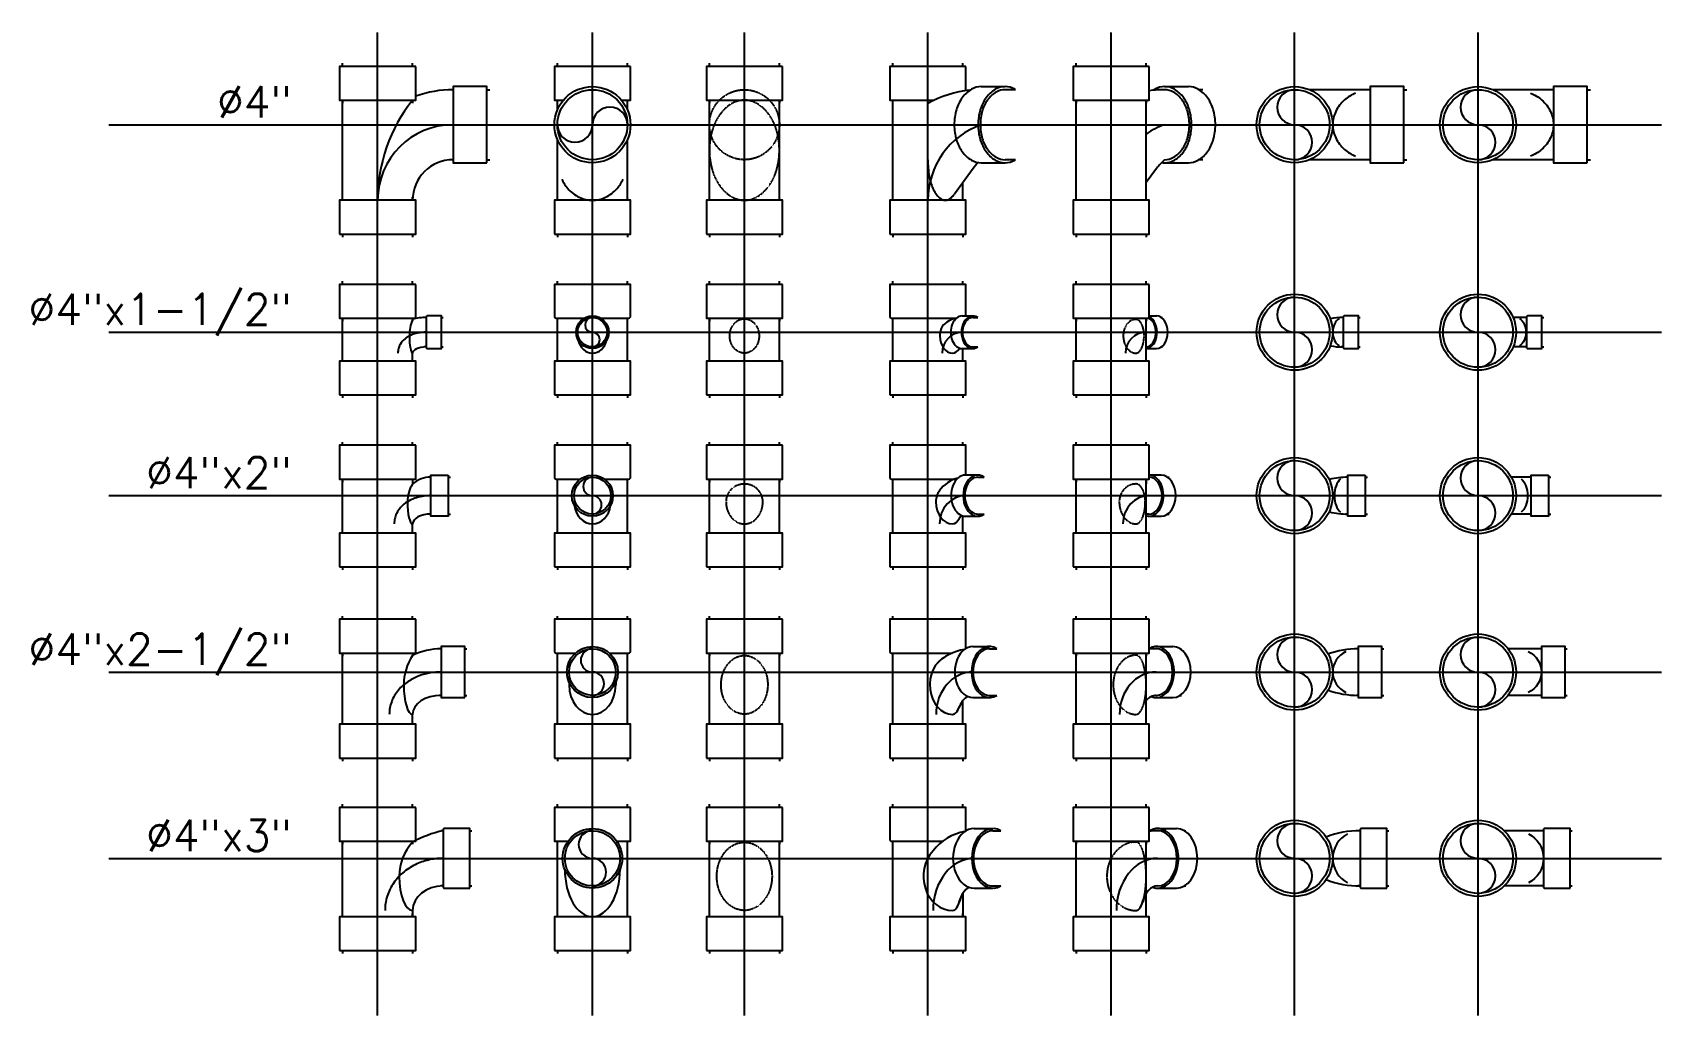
# Model space of a CAD drawing. Header units: inches. Extents: x 71 to 14885, y 6 to 9627.
# Drawn here: x 4565 to 7219, y 2008 to 3609 of the extents above; entities that cross this region are included whole.
import ezdxf
from ezdxf.enums import TextEntityAlignment as Align

# ---------------------------------------------------------------- set-up
doc = ezdxf.new("R2010")
doc.units = ezdxf.units.IN
doc.header["$MEASUREMENT"] = 0
doc.linetypes.add('HIDDEN2', pattern=[0.1875, 0.125, -0.0625])
doc.layers.add('PVC', color=3, linetype='Continuous')
doc.layers.add('TEXT', color=2, linetype='Continuous')
doc.styles.add('ROMANS', font='romans', dxfattribs={"width": 0.85, "height": 95})

# ---------------------------------------------------------------- blocks, each defined once
blk = doc.blocks.new('PVC4')
for p, q in [((-55, 57), (-60, 57)), ((0, 57), (5, 57)), ((-55, -57), (-60, -57)), ((0, -57), (5, -57))]:
    blk.add_line(p, q)
blk.add_lwpolyline([(0, -62), (0, 62), (-55, 62), (-55, -62)], close=True)
blk = doc.blocks.new('PTY4')
blk.add_line((-57, -123), (-57, 40))
for radius, end in [(180, 109.8092), (66, 180)]:
    blk.add_arc((123, -123), radius, 90, end)
at = {"color": 9}
for centre, radius, start in [((261.6, -123), 261.6, 141.4512), ((123, -123), 123, 90)]:
    blk.add_arc(centre, radius, start, 180, dxfattribs=at)
for p, rotation in [((0, 95), 90), ((0, -178), 270)]:
    blk.add_blockref('PVC4', p, dxfattribs=dict(rotation=rotation))
blk.add_blockref('PVC4', (178, 0))
blk = doc.blocks.new('PVC112')
for p, q in [((-25, 24), (-28, 24)), ((0, 24), (3, 24)), ((-25, -24), (-28, -24)), ((0, -24), (3, -24))]:
    blk.add_line(p, q)
blk.add_lwpolyline([(-25, 24.5), (-25, -24.5, 0.414214), (-23, -26.5), (0, -26.5), (0, 26.5), (-23, 26.5, 0.414214)], format="xyb", close=True)
blk = doc.blocks.new('PTY4112')
for p, q in [((-57, -47), (-57, 23)), ((57, 21.9), (57, 23)), ((57, -47), (57, -34))]:
    blk.add_line(p, q)
at = {"color": 9}
blk.add_arc((122.9, -6), 71.2, 157.754, 180, dxfattribs=at)
blk.add_arc((79, -58.2), 82.2, 90, 105.5303)
blk.add_ellipse((57, -6), major_axis=(0, -28), ratio=0.188921, start_param=-1.570796, end_param=0, dxfattribs=at)
blk.add_ellipse((79, -34), major_axis=(-22, 0), ratio=0.454545, start_param=-1.570796, end_param=0)
blk.add_open_spline([(79, 0), (76.4, 0), (73.7, -0.1), (68.1, -0.8), (65.2, -1.3), (59.4, -2.8), (56.5, -3.7), (52, -5.7), (50.6, -6.5), (47.6, -8.3), (46.1, -9.3), (41.8, -12.8), (38.9, -15.9), (35.5, -22), (34.6, -24.2), (33.3, -29), (33, -31.5), (33, -34)], degree=3, knots=[-1.570796, -1.570796, -1.570796, -1.570796, -1.308997, -1.308997, -1.047198, -1.047198, -0.785398, -0.785398, -0.654498, -0.654498, -0.523599, -0.523599, -0.261799, -0.261799, -0.1309, -0.1309, 0, 0, 0, 0], dxfattribs=at)
for p, rotation in [((0, 78), 90), ((0, -102), 270)]:
    blk.add_blockref('PVC4', p, dxfattribs=dict(rotation=rotation))
blk.add_blockref('PVC112', (104, 0))
blk = doc.blocks.new('PVC2')
for p, q in [((-28.5, 30), (-32, 30)), ((0, 30), (3.5, 30)), ((-28.5, -30), (-32, -30)), ((0, -30), (3.5, -30))]:
    blk.add_line(p, q)
blk.add_lwpolyline([(0, 33.5), (0, -33.5), (-28.5, -33.5), (-28.5, 33.5)], close=True)
blk = doc.blocks.new('PTY42')
for p, q in [((-57, -61), (-57, 27)), ((57, 27), (57, 19)), ((57, -61), (57, -46))]:
    blk.add_line(p, q)
blk.add_arc((86.5, -15.1), 45.1, 90, 130.8991)
at = {"color": 9}
blk.add_arc((101.9, -10), 53.5, 147.1847, 180, dxfattribs=at)
blk.add_ellipse((57, -10), major_axis=(0, -36), ratio=0.236911, start_param=-1.570796, end_param=0, dxfattribs=at)
blk.add_ellipse((86.5, -46), major_axis=(-29.5, 0), ratio=0.542373, start_param=-1.570796, end_param=0)
blk.add_open_spline([(86.5, 0), (82.9, 0), (79.1, -0.2), (71.4, -1.3), (67.4, -2.1), (59.3, -4.6), (55.3, -6.2), (47.4, -10.5), (43.5, -13.1), (36.3, -20.1), (33, -24.4), (29.5, -32), (28.6, -34.7), (27.3, -40.3), (27, -43.2), (27, -46)], degree=3, knots=[-1.570796, -1.570796, -1.570796, -1.570796, -1.308997, -1.308997, -1.047198, -1.047198, -0.785398, -0.785398, -0.523599, -0.523599, -0.261799, -0.261799, -0.1309, -0.1309, 0, 0, 0, 0], dxfattribs=at)
for p, rotation in [((0, 82), 90), ((0, -116), 270)]:
    blk.add_blockref('PVC4', p, dxfattribs=dict(rotation=rotation))
blk.add_blockref('PVC2', (115, 0))
blk = doc.blocks.new('PVC212')
for p, q in [((-38.5, 38), (-42, 38)), ((0, 38), (3.5, 38)), ((-38.5, -38), (-42, -38)), ((0, -38), (3.5, -38))]:
    blk.add_line(p, q)
blk.add_lwpolyline([(0, -41.5), (0, 41.5), (-38.5, 41.5), (-38.5, -41.5)], close=True)
blk = doc.blocks.new('PTY4212')
for p, q in [((-57, -85), (-57, 31)), ((57, -85), (57, -69))]:
    blk.add_line(p, q)
at = {"color": 9}
blk.add_arc((128.3, -20.8), 85.8, 146.1907, 180, dxfattribs=at)
blk.add_arc((103.5, -65.8), 103.8, 90, 116.6184)
blk.add_ellipse((57, -20.8), major_axis=(0, -48.2), ratio=0.300883, start_param=-1.570796, end_param=0, dxfattribs=at)
blk.add_ellipse((103.5, -69), major_axis=(-46.5, 0), ratio=0.666667, start_param=-1.570796, end_param=0)
blk.add_open_spline([(103.5, 0), (97.9, 0), (91.9, -0.4), (79.8, -2.5), (73.6, -4.1), (61.3, -8.7), (55.3, -11.7), (43.8, -19.3), (38.5, -23.9), (31.6, -32.1), (29.4, -35.1), (25.7, -41.3), (24.1, -44.6), (21.6, -51.4), (20.6, -54.9), (19.3, -62), (19, -65.5), (19, -69)], degree=3, knots=[-1.570796, -1.570796, -1.570796, -1.570796, -1.308997, -1.308997, -1.047198, -1.047198, -0.785398, -0.785398, -0.523599, -0.523599, -0.392699, -0.392699, -0.261799, -0.261799, -0.1309, -0.1309, 0, 0, 0, 0], dxfattribs=at)
for p, rotation in [((0, 86), 90), ((0, -140), 270)]:
    blk.add_blockref('PVC4', p, dxfattribs=dict(rotation=rotation))
blk.add_blockref('PVC212', (142, 0))
blk = doc.blocks.new('PVC3')
for p, q in [((-43.5, 45), (-47, 45)), ((0, 45), (3.5, 45)), ((-43.5, -45), (-47, -45)), ((0, -45), (3.5, -45))]:
    blk.add_line(p, q)
blk.add_lwpolyline([(0, -48.5), (0, 48.5), (-41.5, 48.5, 0.414214), (-43.5, 46.5), (-43.5, -46.5, 0.414214), (-41.5, -48.5)], format="xyb", close=True)
blk = doc.blocks.new('PTY43')
for p, q in [((-57, -95), (-57, 28)), ((57, -85), (57, -95))]:
    blk.add_line(p, q)
blk.add_arc((145.9, -133.7), 183, 102.4195, 119.0491)
at = {"color": 9}
blk.add_arc((116, -29.3), 81, 136.7448, 180, dxfattribs=at)
blk.add_ellipse((57, -29.3), major_axis=(0, -55.7), ratio=0.394959, start_param=-1.570796, end_param=0, dxfattribs=at)
blk.add_ellipse((106.5, -85), major_axis=(-49.5, 0), ratio=0.808081, start_param=-1.570796, end_param=0)
blk.add_open_spline([(106.5, 0), (99.8, 0), (92.7, -0.6), (78.2, -3.6), (70.9, -5.9), (56.6, -12.4), (49.6, -16.6), (36.8, -26.9), (31.1, -33), (24, -43.2), (21.9, -46.8), (18.3, -54.2), (16.7, -58), (14.3, -65.7), (13.4, -69.6), (12.3, -77.4), (12, -81.2), (12, -85)], degree=3, knots=[-1.570796, -1.570796, -1.570796, -1.570796, -1.308997, -1.308997, -1.047198, -1.047198, -0.785398, -0.785398, -0.523599, -0.523599, -0.392699, -0.392699, -0.261799, -0.261799, -0.1309, -0.1309, 0, 0, 0, 0], dxfattribs=at)
for p, rotation in [((0, 83), 90), ((0, -150), 270)]:
    blk.add_blockref('PVC4', p, dxfattribs=dict(rotation=rotation))
blk.add_blockref('PVC3', (150, 0))
blk = doc.blocks.new('PTY4A')
for p, q in [((-57, 95), (-57, 100)), ((57, 95), (57, 100)), ((-57, 24.4), (-57, 40)), ((57, 24.4), (57, 40)), ((-57, -123), (-57, -24.4)), ((57, -123), (57, -24.4))]:
    blk.add_line(p, q)
for points in [[(62, 95), (-62, 95), (-62, 40), (-47.4, 40)], [(47.4, 40), (62, 40), (62, 95)]]:
    blk.add_lwpolyline(points)
at = {"color": 9}
blk.add_lwpolyline([(-50, -88.8, 0.06746), (-40.3, -103.7, 0.103172), (-21.4, -118.1, 0.11227), (0, -123, 0.11227), (21.4, -118.1, 0.103172), (40.3, -103.7, 0.06746), (50, -88.8, 0.086098)], format="xyb", dxfattribs=at)
blk.add_circle((0, 0), 62)
blk.add_circle((0, 0), 57, dxfattribs=at)
for centre, start, end in [((28.5, 0), 360, 180), ((-28.5, 0), 180, 360)]:
    blk.add_arc(centre, 28.5, start, end, dxfattribs=at)
at = {"rotation": 270}
blk.add_blockref('PVC4', (0, -178), dxfattribs=at)
blk = doc.blocks.new('PTY4B')
for p, q in [((-57, -123), (-57, 40)), ((57, -123), (57, 40))]:
    blk.add_line(p, q)
at = {"color": 9, "linetype": 'HIDDEN2'}
blk.add_lwpolyline([(-57, -41.5, 0.070611), (-52.4, -73.8, 0.082269), (-40.3, -99.1, 0.106849), (-20.7, -117.3, 0.134478), (0, -123, 0.134478), (20.7, -117.3, 0.106849), (40.3, -99.1, 0.082269), (52.4, -73.8, 0.070611), (57, -41.5, 0.070611), (52.4, -9.2, 0.082269), (40.3, 16.1, 0.106849), (20.7, 34.3, 0.134478), (0, 40, 0.134478), (-20.7, 34.3, 0.106849), (-40.3, 16.1, 0.082269), (-52.4, -9.2, 0.070611)], format="xyb", close=True, dxfattribs=at)
blk.add_circle((0, 0), 57, dxfattribs=at)
for p, rotation in [((0, 95), 90), ((0, -178), 270)]:
    blk.add_blockref('PVC4', p, dxfattribs=dict(rotation=rotation))
blk = doc.blocks.new('PTY4C')
for p, q in [((-57, 95), (-57, 100)), ((57, 95), (57, 100)), ((87, 62), (125.9, 62)), ((142.9, 57), (125.9, 57)), ((-57, -123), (-57, 40)), ((74, -71.2), (43.3, -113)), ((87, -62), (125.9, -62)), ((142.9, -57), (125.9, -57)), ((57, -123), (57, -94.3))]:
    blk.add_line(p, q)
for points in [[(62, 95), (-62, 95), (-62, 40), (10.6, 40)], [(62, 55.3), (62, 95)]]:
    blk.add_lwpolyline(points)
for points in [[(87, 62, 0.133256), (71.1, 57.7, 0.106756), (56, 43.8, 0.082828), (46.7, 24.6, 0.071352), (43.1, 0, 0.071352), (46.7, -24.6, 0.082828), (56, -43.8, 0.106756), (71.1, -57.7, 0.133256), (87, -62, 0.133256)], [(142.9, 57, 0.006779), (141.8, 57.7, 0.133256), (125.9, 62, 0.133256), (109.9, 57.7, 0.106756), (94.9, 43.8, 0.082828), (85.5, 24.6, 0.071352), (82, 0, 0.071352), (85.5, -24.6, 0.082828), (94.9, -43.8, 0.106756), (109.9, -57.7, 0.133256), (125.9, -62, 0.133256)], [(125.9, -62, 0.133256), (141.8, -57.7, 0.006779), (142.9, -57, 0.082828)]]:
    blk.add_lwpolyline(points, format="xyb")
at = {"color": 9}
for points in [[(125.9, 57, 0.133256), (111.2, 53, 0.106756), (97.4, 40.3, 0.082828), (88.8, 22.6, 0.071352), (85.6, 0, 0.071352), (88.8, -22.6, 0.082828), (97.4, -40.3, 0.106756), (111.2, -53, 0.133256), (125.9, -57, 0.133256)], [(0, -57, 0.044277), (2.4, -83.8, 0.057724), (8.3, -103.7, 0.099974), (19.2, -119.2, 0.193511), (28.5, -123, 0.193511), (37.8, -119.2, 0.043458), (43.3, -113, 0.057724)]]:
    blk.add_lwpolyline(points, format="xyb", dxfattribs=at)
for centre, radius, start, end in [((87, -123.2), 180.2, 95.9005, 118.8662), ((144.6, -123), 87.6, 135.548, 143.7623)]:
    blk.add_arc(centre, radius, start, end)
blk.add_arc((130.5, -123), 130.5, 109.4712, 180, dxfattribs=at)
at = {"rotation": 270}
blk.add_blockref('PVC4', (0, -178), dxfattribs=at)
blk = doc.blocks.new('PTY4D')
for p, q in [((87, 62), (125.9, 62)), ((149, 57), (142.9, 57)), ((-57, -123), (-57, 40)), ((57, -123), (57, 40)), ((74, -71.2), (57, -94.3)), ((87, -62), (125.9, -62)), ((149, -57), (142.9, -57))]:
    blk.add_line(p, q)
for points in [[(87, -62, 0.133256), (102.9, -57.7, 0.106756), (118, -43.8, 0.082828), (127.3, -24.6, 0.071352), (130.8, 0, 0.071352), (127.3, 24.6, 0.082828), (118, 43.8, 0.106756), (102.9, 57.7, 0.133256), (87, 62, 0.133256), (71.1, 57.7, 0.015831), (68.5, 56, 0.082828)], [(125.9, -62, 0.133256), (141.8, -57.7, 0.106756), (156.9, -43.8, 0.082828), (166.2, -24.6, 0.071352), (169.7, 0, 0.071352), (166.2, 24.6, 0.082828), (156.9, 43.8, 0.106756), (141.8, 57.7, 0.133256), (125.9, 62, 0.133256)], [(82.1, -61.6, 0.039), (87, -62, 0.133256)]]:
    blk.add_lwpolyline(points, format="xyb")
at = {"color": 9}
blk.add_lwpolyline([(87, -57, 0.133256), (101.6, -53, 0.106756), (115.5, -40.3, 0.082828), (124, -22.6, 0.071352), (127.3, 0, 0.071352), (124, 22.6, 0.082828), (115.5, 40.3, 0.106756), (101.6, 53, 0.133256), (87, 57, 0.133256)], format="xyb", dxfattribs=at)
at = {"color": 7}
blk.add_arc((87, -123.2), 180.2, 90, 97.9682, dxfattribs=at)
at = {"color": 9}
blk.add_arc((130.5, -123), 130.5, 109.4712, 124.2697, dxfattribs=at)
blk.add_arc((144.6, -123), 87.6, 131.1493, 143.7623)
for p, rotation in [((0, 95), 90), ((0, -178), 270)]:
    blk.add_blockref('PVC4', p, dxfattribs=dict(rotation=rotation))
blk = doc.blocks.new('PTY4E')
for p, q in [((123, 57), (24.4, 57)), ((123, -57), (24.4, -57))]:
    blk.add_line(p, q)
at = {"color": 9}
blk.add_lwpolyline([(99.4, 51.4, 0.080551), (81.3, 40.3, 0.103172), (66.9, 21.4, 0.11227), (62, 0, 0.11227), (66.9, -21.4, 0.103172), (81.3, -40.3, 0.080551), (99.4, -51.4, 0.086098)], format="xyb", dxfattribs=at)
blk.add_circle((0, 0), 62)
blk.add_circle((0, 0), 57, dxfattribs=at)
for centre, start, end in [((0, 28.5), 90, 270), ((0, -28.5), 270, 90)]:
    blk.add_arc(centre, 28.5, start, end, dxfattribs=at)
blk.add_blockref('PVC4', (178, 0))
blk = doc.blocks.new('PTY4F')
for p, q in [((123, 57), (24.4, 57)), ((123, -57), (24.4, -57))]:
    blk.add_line(p, q)
at = {"color": 9}
blk.add_lwpolyline([(85.6, 51.4, -0.080551), (103.7, 40.3, -0.103172), (118.1, 21.4, -0.11227), (123, 0, -0.11227), (118.1, -21.4, -0.103172), (103.7, -40.3, -0.080551), (85.6, -51.4, -0.086098)], format="xyb", dxfattribs=at)
blk.add_circle((0, 0), 62)
blk.add_circle((0, 0), 57, dxfattribs=at)
for centre, start, end in [((0, 28.5), 90, 270), ((0, -28.5), 270, 90)]:
    blk.add_arc(centre, 28.5, start, end, dxfattribs=at)
blk.add_blockref('PVC4', (178, 0))
blk = doc.blocks.new('PTY4112A')
for p, q in [((-57, 78), (-57, 83)), ((57, 78), (57, 83)), ((-57, -47), (-57, 23)), ((57, -47), (57, 23))]:
    blk.add_line(p, q)
blk.add_lwpolyline([(13.2, 23), (59, 23, 0.414214), (62, 26), (62, 78), (-62, 78), (-62, 26, 0.414214), (-59, 23), (-13.2, 23, 0.414214)], format="xyb")
blk.add_circle((0, 0), 26.5)
at = {"color": 9}
blk.add_circle((0, 0), 24, dxfattribs=at)
for centre, start, end in [((0, 12), 90, 270), ((0, -12), 270, 90)]:
    blk.add_arc(centre, 12, start, end, dxfattribs=at)
blk.add_ellipse((0, -6), major_axis=(0, -28), ratio=0.855665, start_param=-1.331838, end_param=1.331838, dxfattribs=at)
at = {"rotation": 270}
blk.add_blockref('PVC4', (0, -102), dxfattribs=at)
blk = doc.blocks.new('PTY4112B')
for p, q in [((-57, -47), (-57, 23)), ((57, -47), (57, 23)), ((57, 21.9), (57, 23))]:
    blk.add_line(p, q)
at = {"color": 9, "linetype": 'HIDDEN2'}
blk.add_ellipse((0, -6), major_axis=(0, -28), ratio=0.855665, dxfattribs=at)
for p, rotation in [((0, 78), 90), ((0, -102), 270)]:
    blk.add_blockref('PVC4', p, dxfattribs=dict(rotation=rotation))
blk = doc.blocks.new('PTY4112C')
for p, q in [((-57, 78), (-57, 83)), ((57, 78), (57, 83)), ((-57, -47), (-57, 23)), ((55.9, 26.5), (73.5, 26.5)), ((73.5, 24), (81.5, 24)), ((55.9, -26.5), (73.5, -26.5)), ((57, -47), (57, -26.5)), ((73.5, -24), (81.5, -24))]:
    blk.add_line(p, q)
blk.add_lwpolyline([(62, 26.5), (62, 78), (-62, 78), (-62, 26, 0.414214), (-59, 23), (46.6, 23, 0.414214)], format="xyb")
blk.add_arc((55.9, -19.7), 43.7, 102.2868, 138.0309)
for centre, start_param, end_param in [((73.5, 0), -0.437862, 3.579454), ((55.9, 0), 0, 3.141593)]:
    blk.add_ellipse(centre, major_axis=(0, 26.5), ratio=0.707107, start_param=start_param, end_param=end_param)
at = {"color": 9}
for centre, major_axis, ratio, start_param, end_param in [((40.3, -6), (0, -27), 0.768691, -2.181678, -1.570796), ((55.9, -34), (0, 34), 0.956674, 0, 1.570796), ((73.5, 0), (0, 24), 0.707107, 0, 3.141593), ((40.3, -6), (0, -28), 0.738634, -1.570796, 0), ((40.3, -6), (0, -28), 0.595219, 0, 0.739255)]:
    blk.add_ellipse(centre, major_axis=major_axis, ratio=ratio, start_param=start_param, end_param=end_param, dxfattribs=at)
at = {"rotation": 270}
blk.add_blockref('PVC4', (0, -102), dxfattribs=at)
blk = doc.blocks.new('PTY4112D')
for p, q in [((-57, -47), (-57, 23)), ((57, -47), (57, 23)), ((57, 21.9), (57, 23)), ((62, 26.5), (73.5, 26.5)), ((81.5, 24), (83.3, 24)), ((57, -26.5), (73.5, -26.5)), ((81.5, -24), (83.3, -24))]:
    blk.add_line(p, q)
at = {"color": 9, "linetype": 'HIDDEN2'}
for major_axis, ratio, start_param, end_param in [((0, -27), 0.768691, 3.141593, 4.712389), ((0, 27), 0.490644, -1.570796, 0), ((0, -28), 0.738634, -1.570796, 0), ((0, -28), 0.471459, 0, 1.570796)]:
    blk.add_ellipse((40.3, -6), major_axis=major_axis, ratio=ratio, start_param=start_param, end_param=end_param, dxfattribs=at)
at = {"color": 9}
for centre, major_axis, ratio, start_param, end_param in [((55.9, -34), (0, 34), 0.956674, 0, 1.570796), ((55.9, 0), (0, 24), 0.707107, -3.074452, -0.254842)]:
    blk.add_ellipse(centre, major_axis=major_axis, ratio=ratio, start_param=start_param, end_param=end_param, dxfattribs=at)
for centre, start_param, end_param in [((55.9, 0), -3.080794, -0.326032), ((73.5, 0), 3.141593, 6.283185)]:
    blk.add_ellipse(centre, major_axis=(0, 26.5), ratio=0.707107, start_param=start_param, end_param=end_param)
for p, rotation in [((0, 78), 90), ((0, -102), 270)]:
    blk.add_blockref('PVC4', p, dxfattribs=dict(rotation=rotation))
blk = doc.blocks.new('PTY4112E')
blk.add_circle((0, 0), 62)
at = {"color": 9}
blk.add_circle((0, 0), 57, dxfattribs=at)
for centre, start, end in [((0, 28.5), 90, 270), ((0, -28.5), 270, 90)]:
    blk.add_arc(centre, 28.5, start, end, dxfattribs=at)
for centre, start, end in [((79, -89.9), 90, 100.6502), ((79, 89.9), 259.3498, 270)]:
    blk.add_arc(centre, 113.9, start, end)
blk.add_ellipse((79, 0), major_axis=(0, -24), ratio=0.708333, start_param=-2.75411, end_param=-0.387482, dxfattribs=at)
blk.add_blockref('PVC112', (104, 0))
blk = doc.blocks.new('PTY4112F')
for p, q in [((79, 24), (57.2, 24)), ((79, -24), (57.2, -24))]:
    blk.add_line(p, q)
blk.add_circle((0, 0), 62)
at = {"color": 9}
blk.add_circle((0, 0), 57, dxfattribs=at)
for centre, start, end in [((0, 28.5), 90, 270), ((0, -28.5), 270, 90)]:
    blk.add_arc(centre, 28.5, start, end, dxfattribs=at)
at = {"color": 9, "extrusion": (0, 0, -1)}
blk.add_ellipse((61, 0), major_axis=(0, -24), ratio=0.708333, start_param=-2.75411, end_param=-0.387482, dxfattribs=at)
blk.add_blockref('PVC112', (104, 0))
blk = doc.blocks.new('PTY42A')
for p, q in [((-57, 82), (-57, 87)), ((57, 82), (57, 87)), ((-57, -61), (-57, 27)), ((57, -61), (57, 27))]:
    blk.add_line(p, q)
blk.add_lwpolyline([(19.8, 27), (59, 27, 0.414214), (62, 30), (62, 82), (-62, 82), (-62, 30, 0.414214), (-59, 27), (-19.8, 27, 0.414214)], format="xyb")
blk.add_circle((0, 0), 33.5)
at = {"color": 9}
blk.add_circle((0, 0), 30, dxfattribs=at)
for centre, start, end in [((0, 15), 90, 270), ((0, -15), 270, 90)]:
    blk.add_arc(centre, 15, start, end, dxfattribs=at)
blk.add_ellipse((0, -10), major_axis=(0, -36), ratio=0.832874, start_param=-1.413177, end_param=1.413177, dxfattribs=at)
at = {"rotation": 270}
blk.add_blockref('PVC4', (0, -116), dxfattribs=at)
blk = doc.blocks.new('PTY42B')
for p, q in [((-57, -61), (-57, 27)), ((57, -61), (57, 27))]:
    blk.add_line(p, q)
at = {"color": 9, "linetype": 'HIDDEN2'}
for major_axis, ratio, start_param, end_param in [((-30, 0), 0.966005, 3.141593, 6.283185), ((0, -36), 0.832874, -1.570796, 1.570796)]:
    blk.add_ellipse((0, -10), major_axis=major_axis, ratio=ratio, start_param=start_param, end_param=end_param, dxfattribs=at)
for p, rotation in [((0, 82), 90), ((0, -116), 270)]:
    blk.add_blockref('PVC4', p, dxfattribs=dict(rotation=rotation))
blk = doc.blocks.new('PTY42C')
for p, q in [((-57, 82), (-57, 87)), ((57, 82), (57, 87)), ((-57, -61), (-57, 27)), ((81.3, 33.5), (61.5, 33.5)), ((81.3, 30), (91.9, 30)), ((57, -61), (57, -32.9)), ((61.5, -33.5), (81.3, -33.5)), ((81.3, -30), (91.9, -30))]:
    blk.add_line(p, q)
blk.add_lwpolyline([(62, 33.5), (62, 82), (-62, 82), (-62, 30, 0.414214), (-59, 27), (44.1, 27, 0.414214)], format="xyb")
blk.add_arc((61.5, -22.2), 52.2, 103.8114, 144.3749)
for centre, major_axis, ratio, start_param, end_param in [((61.5, 0), (0, 33.5), 0.707107, 0, 3.141593), ((81.3, 0), (0, 33.5), 0.707107, -0.461193, 3.602785), ((61.5, -46), (0, 16), 0.769727, 0.540352, 1.000752)]:
    blk.add_ellipse(centre, major_axis=major_axis, ratio=ratio, start_param=start_param, end_param=end_param)
at = {"color": 9}
for centre, major_axis, ratio, start_param, end_param in [((81.3, 0), (0, 30), 0.707107, 0, 3.141593), ((40.3, -10), (0, 29), 0.940206, 0.892341, 1.570796), ((61.5, -46), (0, 46), 0.922313, 0, 1.570796), ((40.3, -10), (0, -36), 0.756453, -1.570796, 0), ((40.3, -10), (0, -36), 0.463492, 0, 0.738961)]:
    blk.add_ellipse(centre, major_axis=major_axis, ratio=ratio, start_param=start_param, end_param=end_param, dxfattribs=at)
at = {"rotation": 270}
blk.add_blockref('PVC4', (0, -116), dxfattribs=at)
blk = doc.blocks.new('PTY42D')
for p, q in [((-57, -61), (-57, 27)), ((57, -61), (57, 27)), ((57, 27), (57, 19)), ((81.3, 33.5), (62, 33.5)), ((91.9, 30), (94.3, 30)), ((61.5, -33.5), (81.3, -33.5)), ((91.9, -30), (94.3, -30))]:
    blk.add_line(p, q)
for centre, major_axis, ratio, start_param, end_param in [((61.5, 0), (0, 33.5), 0.707107, 2.949676, 6.262848), ((81.3, 0), (0, 33.5), 0.707107, 3.141593, 6.283185), ((61.5, -46), (0, 16), 0.769727, 0, 0.375647)]:
    blk.add_ellipse(centre, major_axis=major_axis, ratio=ratio, start_param=start_param, end_param=end_param)
at = {"color": 9}
for centre, major_axis, ratio, start_param, end_param in [((61.5, 0), (0, 30), 0.707107, 3.141593, 6.283185), ((61.5, -46), (0, 46), 0.922313, 0, 1.570796)]:
    blk.add_ellipse(centre, major_axis=major_axis, ratio=ratio, start_param=start_param, end_param=end_param, dxfattribs=at)
at = {"color": 9, "linetype": 'HIDDEN2'}
for centre, major_axis, ratio, start_param, end_param in [((40.3, -10), (0, 29), 0.940206, 0, 1.570796), ((40.3, -10.7), (0, 29.7), 0.510345, -1.570797, 0), ((40.3, -10), (0, -36), 0.756453, -1.570796, 0), ((40.3, -10.7), (0, -35.3), 0.43045, 0, 1.570796)]:
    blk.add_ellipse(centre, major_axis=major_axis, ratio=ratio, start_param=start_param, end_param=end_param, dxfattribs=at)
for p, rotation in [((0, 82), 90), ((0, -116), 270)]:
    blk.add_blockref('PVC4', p, dxfattribs=dict(rotation=rotation))
blk = doc.blocks.new('PTY42E')
blk.add_circle((0, 0), 62)
at = {"color": 9}
blk.add_circle((0, 0), 57, dxfattribs=at)
for centre, start, end in [((0, 28.5), 90, 270), ((0, -28.5), 270, 90)]:
    blk.add_arc(centre, 28.5, start, end, dxfattribs=at)
at = {"color": 7}
for centre, start, end in [((86.5, -91.8), 90, 104.0129), ((86.5, 91.8), 255.9871, 270)]:
    blk.add_arc(centre, 121.8, start, end, dxfattribs=at)
at = {"color": 9}
blk.add_ellipse((82.5, 0), major_axis=(0, 30), ratio=0.593969, start_param=0.441339, end_param=2.700253, dxfattribs=at)
blk.add_blockref('PVC2', (115, 0))
blk = doc.blocks.new('PTY42F')
for p, q in [((86.5, 30), (54.3, 30)), ((86.5, -30), (54.3, -30))]:
    blk.add_line(p, q)
blk.add_circle((0, 0), 62)
at = {"color": 9}
blk.add_circle((0, 0), 57, dxfattribs=at)
for centre, start, end in [((0, 28.5), 90, 270), ((0, -28.5), 270, 90)]:
    blk.add_arc(centre, 28.5, start, end, dxfattribs=at)
at = {"color": 9, "extrusion": (0, 0, -1)}
blk.add_ellipse((62.9, 0), major_axis=(0, 30), ratio=0.593969, start_param=0.441339, end_param=2.700253, dxfattribs=at)
blk.add_blockref('PVC2', (115, 0))
blk = doc.blocks.new('PTY4212A')
for p, q in [((-57, 86), (-57, 91)), ((57, 86), (57, 91)), ((-57, -85), (-57, 31)), ((57, -85), (57, 31))]:
    blk.add_line(p, q)
at = {"color": 9}
for p, q in [((-38, -16.7), (-38, -20.8)), ((38, -16.7), (38, -20.8))]:
    blk.add_line(p, q, dxfattribs=at)
blk.add_lwpolyline([(27.6, 31), (59, 31, 0.414214), (62, 34), (62, 86), (-62, 86), (-62, 34, 0.414214), (-59, 31), (-27.6, 31, 0.414214)], format="xyb")
blk.add_circle((0, 0), 41.5)
blk.add_circle((0, 0), 38, dxfattribs=at)
for centre, start, end in [((0, 19), 90, 270), ((0, -19), 270, 90)]:
    blk.add_arc(centre, 19, start, end, dxfattribs=at)
blk.add_ellipse((0, -20.8), major_axis=(0, -48.2), ratio=0.787723, start_param=-1.570796, end_param=1.570796, dxfattribs=at)
at = {"rotation": 270}
blk.add_blockref('PVC4', (0, -140), dxfattribs=at)
blk = doc.blocks.new('PTY4212B')
for p, q in [((-57, -85), (-57, 31)), ((57, -85), (57, 31))]:
    blk.add_line(p, q)
at = {"color": 9, "linetype": 'HIDDEN2'}
blk.add_ellipse((0, -20.8), major_axis=(0, 47.8), ratio=0.79565, dxfattribs=at)
for p, rotation in [((0, 86), 90), ((0, -140), 270)]:
    blk.add_blockref('PVC4', p, dxfattribs=dict(rotation=rotation))
blk = doc.blocks.new('PTY4212C')
for p, q in [((-57, 86), (-57, 91)), ((57, 86), (57, 91)), ((-57, -85), (-57, 31)), ((73.2, 41.5), (100.4, 41.5)), ((100.4, 38), (112.2, 38)), ((57, -85), (57, -46.4)), ((73.2, -41.5), (100.4, -41.5)), ((100.4, -38), (112.2, -38))]:
    blk.add_line(p, q)
blk.add_lwpolyline([(62, 38.4), (62, 86), (-62, 86), (-62, 34, 0.414214), (-59, 31), (39.9, 31, 0.414214)], format="xyb")
blk.add_arc((73.2, -44.8), 82.8, 99.3241, 136.164)
for centre, major_axis, ratio, start_param, end_param in [((73.2, 0), (0, 41.5), 0.707107, 0, 3.141593), ((100.4, 0), (0, 41.5), 0.707107, -0.413643, 3.555236), ((73.2, -69), (0, 31), 0.763229, 0.350152, 1.137196)]:
    blk.add_ellipse(centre, major_axis=major_axis, ratio=ratio, start_param=start_param, end_param=end_param)
at = {"color": 9}
for centre, major_axis, ratio, start_param, end_param in [((100.4, 0), (0, 38), 0.707107, 0, 3.141593), ((40.3, -20.8), (0, -48.2), 0.769761, -2.826884, 0), ((73.2, -69), (0, 69), 0.86595, 0, 1.570796), ((40.3, -20.8), (0, -48.2), 0.346078, 0, 0.770162)]:
    blk.add_ellipse(centre, major_axis=major_axis, ratio=ratio, start_param=start_param, end_param=end_param, dxfattribs=at)
at = {"rotation": 270}
blk.add_blockref('PVC4', (0, -140), dxfattribs=at)
blk = doc.blocks.new('PTY4212D')
for p, q in [((-57, -85), (-57, 31)), ((57, -85), (57, 31)), ((73.2, 41.5), (100.4, 41.5)), ((112.2, 38), (114.7, 38)), ((73.2, -41.5), (100.4, -41.5)), ((112.2, -38), (114.7, -38))]:
    blk.add_line(p, q)
blk.add_arc((73.2, -44.8), 82.8, 90, 97.7607)
at = {"color": 9, "linetype": 'HIDDEN2'}
for ratio, start_param, end_param in [(0.769761, 3.141593, 6.283185), (0.346078, 0, 3.141593)]:
    blk.add_ellipse((40.3, -20.8), major_axis=(0, -48.2), ratio=ratio, start_param=start_param, end_param=end_param, dxfattribs=at)
for centre, major_axis, ratio, start_param, end_param in [((73.2, 0), (0, 41.5), 0.707107, 2.861354, 6.674252), ((100.4, 0), (0, 41.5), 0.707107, 3.141593, 6.283185), ((73.2, -69), (0, 31), 0.763229, 0, 0.75335)]:
    blk.add_ellipse(centre, major_axis=major_axis, ratio=ratio, start_param=start_param, end_param=end_param)
at = {"color": 9}
for centre, major_axis, ratio, start_param, end_param in [((73.2, 0), (0, 38), 0.707107, 3.141593, 6.283185), ((73.2, -69), (0, 69), 0.86595, 0, 1.570796)]:
    blk.add_ellipse(centre, major_axis=major_axis, ratio=ratio, start_param=start_param, end_param=end_param, dxfattribs=at)
for p, rotation in [((0, 86), 90), ((0, -140), 270)]:
    blk.add_blockref('PVC4', p, dxfattribs=dict(rotation=rotation))
blk = doc.blocks.new('PTY4212E')
blk.add_circle((0, 0), 62)
at = {"color": 9}
blk.add_circle((0, 0), 57, dxfattribs=at)
for centre, start, end in [((0, 28.5), 90, 270), ((0, -28.5), 270, 90)]:
    blk.add_arc(centre, 28.5, start, end, dxfattribs=at)
for centre, start, end in [((103.5, -105.5), 90, 109.9289), ((103.5, 105.5), 250.0711, 270)]:
    blk.add_arc(centre, 143.5, start, end)
blk.add_ellipse((103.5, 0), major_axis=(-41.5, 0), ratio=0.915663, start_param=-1.068917, end_param=1.068917, dxfattribs=at)
blk.add_blockref('PVC212', (142, 0))
blk = doc.blocks.new('PTY4212F')
for p, q in [((103.5, 38), (49, 38)), ((103.5, -38), (49, -38))]:
    blk.add_line(p, q)
blk.add_circle((0, 0), 62)
at = {"color": 9}
blk.add_circle((0, 0), 57, dxfattribs=at)
for centre, start, end in [((0, 28.5), 90, 270), ((0, -28.5), 270, 90)]:
    blk.add_arc(centre, 28.5, start, end, dxfattribs=at)
at = {"color": 9, "extrusion": (0, 0, -1)}
blk.add_ellipse((62, 0), major_axis=(41.5, 0), ratio=0.915663, start_param=-1.068917, end_param=1.068917, dxfattribs=at)
blk.add_blockref('PVC212', (142, 0))
blk = doc.blocks.new('PTY43A')
for p, q in [((-57, 83), (-57, 88)), ((57, 83), (57, 88)), ((-57, -95), (-57, 28)), ((57, -95), (57, 28))]:
    blk.add_line(p, q)
for points in [[(62, 83), (-62, 83), (-62, 28), (-39.6, 28)], [(39.6, 28), (62, 28), (62, 83)]]:
    blk.add_lwpolyline(points)
blk.add_circle((0, 0), 48.5)
at = {"color": 9}
blk.add_circle((0, 0), 45, dxfattribs=at)
for centre, start, end in [((0, 22.5), 90, 270), ((0, -22.5), 270, 90)]:
    blk.add_arc(centre, 22.5, start, end, dxfattribs=at)
blk.add_ellipse((0, -18.1), major_axis=(0, -76.9), ratio=0.5851, start_param=-1.570796, end_param=1.570796, dxfattribs=at)
at = {"rotation": 270}
blk.add_blockref('PVC4', (0, -150), dxfattribs=at)
blk = doc.blocks.new('PTY43B')
for p, q in [((-57, -95), (-57, 28)), ((57, -95), (57, 28))]:
    blk.add_line(p, q)
at = {"color": 9, "linetype": 'HIDDEN2'}
blk.add_ellipse((0, -29.3), major_axis=(0, -55.5), ratio=0.810467, dxfattribs=at)
for p, rotation in [((0, 83), 90), ((0, -150), 270)]:
    blk.add_blockref('PVC4', p, dxfattribs=dict(rotation=rotation))
blk = doc.blocks.new('PTY43C')
for p, q in [((-57, 83), (-57, 88)), ((57, 83), (57, 88)), ((-57, -95), (-57, 28)), ((75.3, 48.5), (106.1, 48.5)), ((106.1, 45), (118.9, 45)), ((75.3, -48.5), (106.1, -48.5)), ((106.1, -45), (118.9, -45)), ((57, -57.1), (57, -95))]:
    blk.add_line(p, q)
blk.add_lwpolyline([(62, 43.9), (62, 83), (-62, 83), (-62, 31, 0.414214), (-59, 28), (24.5, 28, 0.414214)], format="xyb")
blk.add_arc((75.3, -39.3), 84.3, 100.193, 142.423)
for centre, major_axis, ratio, start_param, end_param in [((106.1, 0), (0, 48.5), 0.707107, -0.38223, 3.523823), ((75.3, 0), (0, 48.5), 0.707107, 0, 3.141593), ((75.3, -85), (0, 40), 0.639207, 0.325551, 1.216916)]:
    blk.add_ellipse(centre, major_axis=major_axis, ratio=ratio, start_param=start_param, end_param=end_param)
at = {"color": 9}
for centre, major_axis, ratio, start_param, end_param in [((106.1, 0), (0, 45), 0.707107, 0, 3.141593), ((40.3, -29.2), (0, -55.8), 0.849611, -2.405363, 0), ((75.3, -85), (0, 85), 0.786136, 0, 1.570796), ((40.3, -29.3), (0, -55.7), 0.299524, 0, 0.864722)]:
    blk.add_ellipse(centre, major_axis=major_axis, ratio=ratio, start_param=start_param, end_param=end_param, dxfattribs=at)
at = {"rotation": 270}
blk.add_blockref('PVC4', (0, -150), dxfattribs=at)
blk = doc.blocks.new('PTY43D')
for p, q in [((-57, -95), (-57, 28)), ((57, -95), (57, 28)), ((75.3, 48.5), (106.1, 48.5)), ((118.9, 45), (121.3, 45)), ((75.3, -48.5), (106.1, -48.5)), ((118.9, -45), (121.3, -45))]:
    blk.add_line(p, q)
blk.add_arc((75.3, -39.3), 84.3, 90, 99.0807)
at = {"color": 9, "linetype": 'HIDDEN2'}
for ratio, start_param, end_param in [(0.849611, 3.141593, 6.283185), (0.299331, 0, 3.141593)]:
    blk.add_ellipse((40.3, -29.2), major_axis=(0, -55.8), ratio=ratio, start_param=start_param, end_param=end_param, dxfattribs=at)
for centre, major_axis, ratio, start_param, end_param in [((75.3, 0), (0, 48.5), 0.707107, 2.900824, 6.681663), ((106.1, 0), (0, 48.5), 0.707107, 3.141593, 6.283185), ((75.3, -85), (0, 40), 0.639207, 0, 1.216916)]:
    blk.add_ellipse(centre, major_axis=major_axis, ratio=ratio, start_param=start_param, end_param=end_param)
at = {"color": 9}
for centre, major_axis, ratio, start_param, end_param in [((75.3, 0), (0, 45), 0.707107, 3.141593, 6.283185), ((75.3, -85), (0, 85), 0.786136, 0, 1.570796), ((40.3, -29.3), (0, -55.7), 0.299524, 0, 0.864722)]:
    blk.add_ellipse(centre, major_axis=major_axis, ratio=ratio, start_param=start_param, end_param=end_param, dxfattribs=at)
for p, rotation in [((0, 83), 90), ((0, -150), 270)]:
    blk.add_blockref('PVC4', p, dxfattribs=dict(rotation=rotation))
blk = doc.blocks.new('PTY43E')
blk.add_circle((0, 0), 62)
at = {"color": 9}
blk.add_circle((0, 0), 57, dxfattribs=at)
for centre, start, end in [((0, 28.5), 90, 270), ((0, -28.5), 270, 90)]:
    blk.add_arc(centre, 28.5, start, end, dxfattribs=at)
for centre, start, end in [((106.5, -107.2), 90, 111.2263), ((106.5, 107.2), 248.7737, 270)]:
    blk.add_arc(centre, 152.2, start, end)
blk.add_ellipse((106.5, 0), major_axis=(0, -45), ratio=0.988889, start_param=-2.670029, end_param=-0.471563, dxfattribs=at)
blk.add_blockref('PVC3', (150, 0))
blk = doc.blocks.new('PTY43F')
for p, q in [((106.5, 45), (42.6, 45)), ((106.5, -45), (42.6, -45))]:
    blk.add_line(p, q)
blk.add_circle((0, 0), 62)
at = {"color": 9}
blk.add_circle((0, 0), 57, dxfattribs=at)
for centre, start, end in [((0, 28.5), 90, 270), ((0, -28.5), 270, 90)]:
    blk.add_arc(centre, 28.5, start, end, dxfattribs=at)
at = {"color": 9, "extrusion": (0, 0, -1)}
blk.add_ellipse((62, 0), major_axis=(0, -45), ratio=0.988889, start_param=-2.670029, end_param=-0.471563, dxfattribs=at)
blk.add_blockref('PVC3', (150, 0))

msp = doc.modelspace()

# ---------------------------------------------------------------- linework, layer by layer
at = {"color": 8}
for p, q in [((5127.1, 2008), (5127.1, 3608.6)), ((5477, 2008), (5477, 3608.6)), ((5724.6, 2008), (5724.6, 3608.6)), ((6023.4, 2008), (6023.4, 3608.6)), ((6322.2, 2008), (6322.2, 3608.6)), ((6621, 2008), (6621, 3608.6)), ((6919.7, 2008), (6919.7, 3608.6)), ((4689.1, 3458.6), (7218.5, 3458.6)), ((4689.1, 3120.6), (7218.5, 3120.6)), ((4689.1, 2854.5), (7218.5, 2854.5)), ((4689.1, 2567.2), (7218.5, 2567.2)), ((4689.1, 2263.8), (7218.5, 2263.8))]:
    msp.add_line(p, q, dxfattribs=at)

# ---------------------------------------------------------------- block references
at = {"layer": 'PVC'}
for name, p in [('PTY4', (5127.1, 3458.6)), ('PTY4A', (5477, 3458.6)), ('PTY4B', (5724.6, 3458.6)), ('PTY4C', (6023.4, 3458.6)), ('PTY4D', (6322.2, 3458.6)), ('PTY4E', (6621, 3458.6)), ('PTY4F', (6919.7, 3458.6)), ('PTY4112', (5127.1, 3120.6)), ('PTY4112A', (5477, 3120.6)), ('PTY4112B', (5724.6, 3120.6)), ('PTY4112C', (6023.4, 3120.6)), ('PTY4112D', (6322.2, 3120.6)), ('PTY4112E', (6621, 3120.6)), ('PTY4112F', (6919.7, 3120.6)), ('PTY42', (5127.1, 2854.5)), ('PTY42A', (5477, 2854.5)), ('PTY42B', (5724.6, 2854.5)), ('PTY42C', (6023.4, 2854.5)), ('PTY42D', (6322.2, 2854.5)), ('PTY42E', (6621, 2854.5)), ('PTY42F', (6919.7, 2854.5)), ('PTY4212', (5127.1, 2567.2)), ('PTY4212A', (5477, 2567.2)), ('PTY4212B', (5724.6, 2567.2)), ('PTY4212C', (6023.4, 2567.2)), ('PTY4212D', (6322.2, 2567.2)), ('PTY4212E', (6621, 2567.2)), ('PTY4212F', (6919.7, 2567.2)), ('PTY43', (5127.1, 2263.8)), ('PTY43A', (5477, 2263.8)), ('PTY43B', (5724.6, 2263.8)), ('PTY43C', (6023.4, 2263.8)), ('PTY43D', (6322.2, 2263.8)), ('PTY43E', (6621, 2263.8)), ('PTY43F', (6919.7, 2263.8))]:
    msp.add_blockref(name, p, dxfattribs=at)

# ---------------------------------------------------------------- texts
at = {"layer": 'TEXT', "color": 3, "style": 'ROMANS'}
for s, p in [('%%C4"', (4987.3, 3470.5)), ('%%C4"x1-1/2"', (4987.3, 3132.4)), ('%%C4"x2"', (4987.3, 2866.4)), ('%%C4"x2-1/2"', (4987.3, 2579)), ('%%C4"x3"', (4987.3, 2275.7))]:
    msp.add_text(s, height=50.8, dxfattribs=at).set_placement(p, align=Align.RIGHT)

doc.saveas('drawing.dxf')
